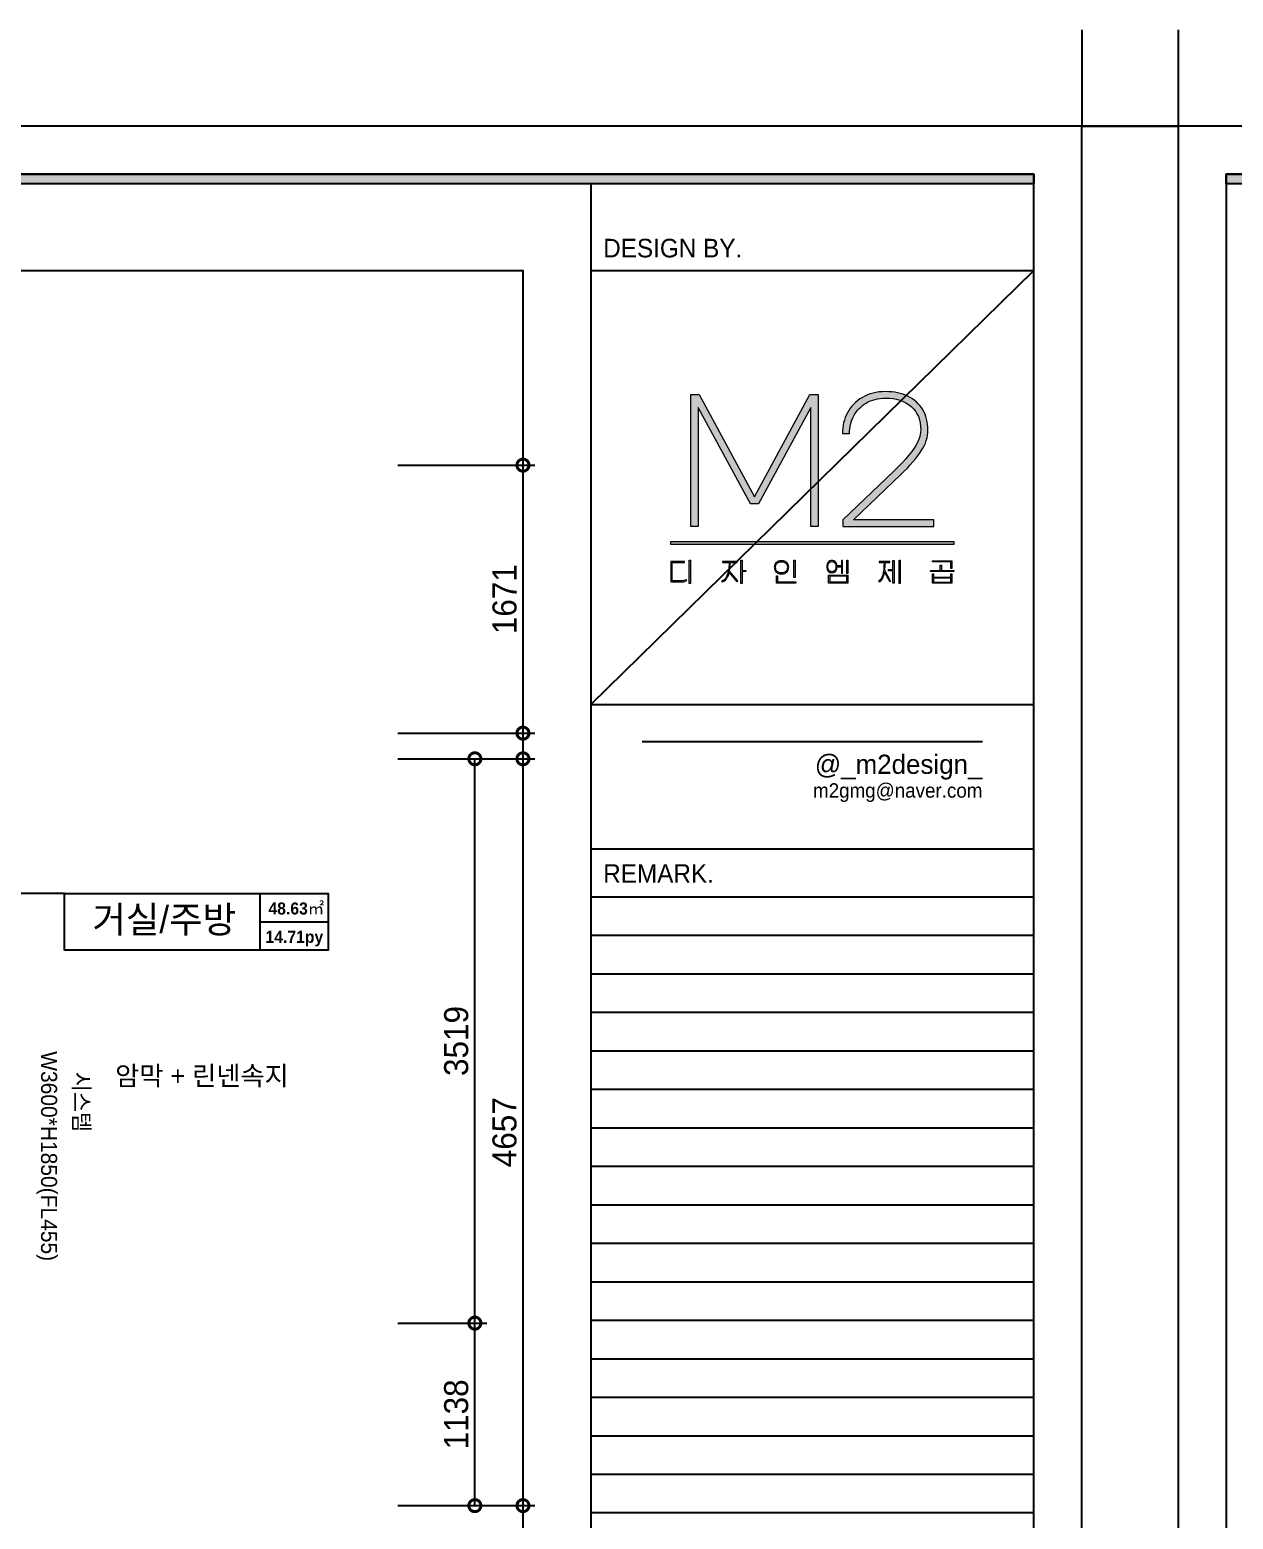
# Model space of a CAD drawing. Header units: millimetres. Extents: x 346859 to 753976, y -86090 to 5333.
# Drawn here: x 416137 to 423642, y -18817 to -9529 of the extents above; entities that cross this region are included whole.
import ezdxf
from ezdxf.enums import TextEntityAlignment as Align

# ---------------------------------------------------------------- set-up
doc = ezdxf.new("R2010")
doc.units = ezdxf.units.MM
doc.header["$LTSCALE"] = 60
for name, color, linetype in [('0-ELC TEXT', 7, 'Continuous'), ('03-TEXT', 3, 'Continuous'), ('07-DIM WAL', 5, 'Continuous'), ('3.기호.계단선', 30, 'Continuous'), ('_U+B808_U+C774_U+C5B4 2', 7, 'Continuous'), ('FORM(YOURNAME)-1', 1, 'Continuous'), ('FORM(YOURNAME)-11', 1, 'Continuous'), ('설비', 140, 'Continuous')]:
    doc.layers.add(name, color=color, linetype=linetype)
doc.styles.add('YOURNAME', font='HY울릉도M.TTF')
doc.styles.add('넥슨고딕', font='NEXONLv1GothicBold.ttf')
doc.styles.add('스타일1', font='HY울릉도M.TTF')
doc.styles.add('코레일둥고', font='Korail_Round_Gothic_Medium.ttf')
doc.dimstyles.new('60', dxfattribs={"dimscale": 60, "dimtxt": 2.5, "dimasz": 2.5, "dimexe": 1.25, "dimexo": 2, "dimtad": 1, "dimdec": 0, "dimtxsty": '스타일1', "dimblk": 'DOTSMALL', "dimcen": 2.5, "dimclrd": 1, "dimclre": 1, "dimclrt": 2, "dimadec": 0, "dimazin": 0, "dimtfac": 1, "dimtdec": 0, "dimtix": 1, "dimtmove": 0, "dimatfit": 3, "dimldrblk": 'DOTSMALL', "dimfxl": 1.25, "dimarcsym": 0})

# ---------------------------------------------------------------- blocks, each defined once
blk = doc.blocks.new('block 34')
at = {"layer": '_U+B808_U+C774_U+C5B4 2'}
h = blk.add_hatch(color=35, dxfattribs=at)
h.dxf.hatch_style = 2
edge = h.paths.add_edge_path()
edge.add_spline(control_points=[(704.68, -105.78), (705.57, -106.21), (706.25, -106.83), (706.73, -107.63), (707.21, -108.43), (707.45, -109.38), (707.45, -110.46), (707.45, -111.43), (707.14, -112.39), (706.53, -113.34), (705.92, -114.29), (704.98, -115.38), (703.7, -116.62), (703.7, -116.62), (697.12, -122.91), (697.12, -122.91), (697.12, -122.91), (708.26, -122.91), (708.26, -122.91), (708.26, -122.91), (708.26, -123.82), (708.26, -123.82), (708.26, -123.82), (695.66, -123.82), (695.66, -123.82), (695.66, -123.82), (695.66, -122.91), (695.66, -122.91), (695.66, -122.91), (702.73, -116.15), (702.73, -116.15), (703.99, -114.93), (704.93, -113.86), (705.54, -112.95), (706.15, -112.03), (706.45, -111.2), (706.45, -110.46), (706.45, -109.07), (706.01, -107.98), (705.12, -107.2), (704.23, -106.42), (703.05, -106.03), (701.57, -106.03), (700.53, -106.03), (699.64, -106.26), (698.89, -106.71), (698.15, -107.15), (697.57, -107.75), (697.18, -108.5), (696.79, -109.25), (696.59, -110.06), (696.59, -110.94), (696.59, -110.94), (695.59, -110.94), (695.59, -110.94), (695.59, -109.89), (695.83, -108.93), (696.3, -108.05), (696.77, -107.17), (697.46, -106.46), (698.36, -105.93), (699.26, -105.4), (700.33, -105.13), (701.57, -105.13), (702.76, -105.13), (703.79, -105.35), (704.68, -105.78)], knot_values=[0, 0, 0, 0, 1, 1, 1, 2, 2, 2, 3, 3, 3, 4, 4, 4, 5, 5, 5, 6, 6, 6, 7, 7, 7, 8, 8, 8, 9, 9, 9, 10, 10, 10, 11, 11, 11, 12, 12, 12, 13, 13, 13, 14, 14, 14, 15, 15, 15, 16, 16, 16, 17, 17, 17, 18, 18, 18, 19, 19, 19, 20, 20, 20, 21, 21, 21, 22, 22, 22, 22], degree=3, periodic=0)
h = blk.add_hatch(color=35, dxfattribs=at)
h.dxf.hatch_style = 2
h.paths.add_polyline_path([(674.6, -105.53), (675.73, -105.53), (683.42, -119.69), (691.1, -105.53), (692.22, -105.53), (692.22, -123.82), (691.22, -123.82), (691.22, -107.31), (683.97, -120.67), (682.84, -120.67), (675.59, -107.31), (675.59, -123.82), (674.6, -123.82)])
at = {"layer": '_U+B808_U+C774_U+C5B4 2', "lineweight": 0}
blk.add_lwpolyline([(674.6, -105.53), (675.73, -105.53), (683.42, -119.69), (691.1, -105.53), (692.22, -105.53), (692.22, -123.82), (691.22, -123.82), (691.22, -107.31), (683.97, -120.67), (682.84, -120.67), (675.59, -107.31), (675.59, -123.82), (674.6, -123.82), (674.6, -105.53)], dxfattribs=at)
blk.add_open_spline([(704.68, -105.78), (705.57, -106.21), (706.25, -106.83), (706.73, -107.63), (707.21, -108.43), (707.45, -109.38), (707.45, -110.46), (707.45, -111.43), (707.14, -112.39), (706.53, -113.34), (705.92, -114.29), (704.98, -115.38), (703.7, -116.62), (703.7, -116.62), (697.12, -122.91), (697.12, -122.91), (697.12, -122.91), (708.26, -122.91), (708.26, -122.91), (708.26, -122.91), (708.26, -123.82), (708.26, -123.82), (708.26, -123.82), (695.66, -123.82), (695.66, -123.82), (695.66, -123.82), (695.66, -122.91), (695.66, -122.91), (695.66, -122.91), (702.73, -116.15), (702.73, -116.15), (703.99, -114.93), (704.93, -113.86), (705.54, -112.95), (706.15, -112.03), (706.45, -111.2), (706.45, -110.46), (706.45, -109.07), (706.01, -107.98), (705.12, -107.2), (704.23, -106.42), (703.05, -106.03), (701.57, -106.03), (700.53, -106.03), (699.64, -106.26), (698.89, -106.71), (698.15, -107.15), (697.57, -107.75), (697.18, -108.5), (696.79, -109.25), (696.59, -110.06), (696.59, -110.94), (696.59, -110.94), (695.59, -110.94), (695.59, -110.94), (695.59, -109.89), (695.83, -108.93), (696.3, -108.05), (696.77, -107.17), (697.46, -106.46), (698.36, -105.93), (699.26, -105.4), (700.33, -105.13), (701.57, -105.13), (702.76, -105.13), (703.79, -105.35), (704.68, -105.78)], degree=3, knots=[0, 0, 0, 0, 1, 1, 1, 2, 2, 2, 3, 3, 3, 4, 4, 4, 5, 5, 5, 6, 6, 6, 7, 7, 7, 8, 8, 8, 9, 9, 9, 10, 10, 10, 11, 11, 11, 12, 12, 12, 13, 13, 13, 14, 14, 14, 15, 15, 15, 16, 16, 16, 17, 17, 17, 18, 18, 18, 19, 19, 19, 20, 20, 20, 21, 21, 21, 22, 22, 22, 22], dxfattribs=at)
blk = doc.blocks.new('block 35')
at = {"layer": '_U+B808_U+C774_U+C5B4 2'}
h = blk.add_hatch(color=35, dxfattribs=at)
h.dxf.hatch_style = 2
edge = h.paths.add_edge_path()
edge.add_spline(control_points=[(673.72, -128.8), (673.72, -128.8), (672, -128.8), (672, -128.8), (672, -128.8), (672, -131.36), (672, -131.36), (672, -131.36), (673.14, -131.36), (673.14, -131.36), (673.29, -131.36), (673.44, -131.34), (673.6, -131.31), (673.75, -131.28), (673.88, -131.24), (673.98, -131.2), (673.98, -131.2), (673.98, -131.35), (673.98, -131.35), (673.88, -131.4), (673.75, -131.44), (673.6, -131.47), (673.45, -131.49), (673.3, -131.51), (673.14, -131.51), (673.14, -131.51), (671.83, -131.51), (671.83, -131.51), (671.83, -131.51), (671.83, -128.65), (671.83, -128.65), (671.83, -128.65), (673.72, -128.65), (673.72, -128.65), (673.72, -128.65), (673.72, -128.8), (673.72, -128.8)], knot_values=[0, 0, 0, 0, 1, 1, 1, 2, 2, 2, 3, 3, 3, 4, 4, 4, 5, 5, 5, 6, 6, 6, 7, 7, 7, 8, 8, 8, 9, 9, 9, 10, 10, 10, 11, 11, 11, 12, 12, 12, 12], degree=3, periodic=0)
h.paths.add_polyline_path([(674.54, -131.73), (674.38, -131.74), (674.38, -128.5), (674.54, -128.5)])
h = blk.add_hatch(color=35, dxfattribs=at)
h.dxf.hatch_style = 2
edge = h.paths.add_edge_path()
edge.add_spline(control_points=[(679.96, -130.01), (679.96, -130.01), (681.09, -131.37), (681.09, -131.37), (681.09, -131.37), (680.96, -131.47), (680.96, -131.47), (680.96, -131.47), (679.92, -130.19), (679.92, -130.19), (679.82, -130.57), (679.69, -130.87), (679.52, -131.09), (679.35, -131.32), (679.14, -131.46), (678.9, -131.51), (678.9, -131.51), (678.9, -131.36), (678.9, -131.36), (679.11, -131.3), (679.3, -131.16), (679.45, -130.93), (679.6, -130.7), (679.71, -130.39), (679.79, -130.03), (679.86, -129.66), (679.91, -129.25), (679.91, -128.8), (679.91, -128.8), (678.97, -128.8), (678.97, -128.8), (678.97, -128.8), (678.97, -128.65), (678.97, -128.65), (678.97, -128.65), (681, -128.65), (681, -128.65), (681, -128.65), (681, -128.8), (681, -128.8), (681, -128.8), (680.07, -128.8), (680.07, -128.8), (680.06, -129.26), (680.03, -129.66), (679.96, -130.01)], knot_values=[0, 0, 0, 0, 1, 1, 1, 2, 2, 2, 3, 3, 3, 4, 4, 4, 5, 5, 5, 6, 6, 6, 7, 7, 7, 8, 8, 8, 9, 9, 9, 10, 10, 10, 11, 11, 11, 12, 12, 12, 13, 13, 13, 14, 14, 14, 15, 15, 15, 15], degree=3, periodic=0)
h.paths.add_polyline_path([(682.21, -130.06), (681.69, -130.06), (681.69, -131.73), (681.54, -131.73), (681.54, -128.5), (681.69, -128.5), (681.69, -129.92), (682.21, -129.92)])
h = blk.add_hatch(color=35, dxfattribs=at)
h.dxf.hatch_style = 2
edge = h.paths.add_edge_path()
edge.add_spline(control_points=[(687.69, -128.68), (687.84, -128.76), (687.95, -128.87), (688.03, -129.01), (688.11, -129.15), (688.15, -129.3), (688.15, -129.47), (688.15, -129.64), (688.11, -129.8), (688.03, -129.94), (687.95, -130.08), (687.84, -130.19), (687.69, -130.27), (687.54, -130.35), (687.36, -130.39), (687.15, -130.39), (686.95, -130.39), (686.77, -130.35), (686.62, -130.27), (686.47, -130.19), (686.36, -130.08), (686.28, -129.94), (686.2, -129.8), (686.16, -129.64), (686.16, -129.47), (686.16, -129.3), (686.2, -129.15), (686.28, -129.01), (686.36, -128.87), (686.47, -128.76), (686.62, -128.68), (686.77, -128.6), (686.95, -128.56), (687.15, -128.56), (687.36, -128.56), (687.54, -128.6), (687.69, -128.68)], knot_values=[0, 0, 0, 0, 1, 1, 1, 2, 2, 2, 3, 3, 3, 4, 4, 4, 5, 5, 5, 6, 6, 6, 7, 7, 7, 8, 8, 8, 9, 9, 9, 10, 10, 10, 11, 11, 11, 12, 12, 12, 12], degree=3, periodic=0)
edge = h.paths.add_edge_path()
edge.add_spline(control_points=[(686.72, -128.79), (686.59, -128.86), (686.49, -128.95), (686.43, -129.07), (686.36, -129.18), (686.32, -129.32), (686.32, -129.47), (686.32, -129.63), (686.36, -129.76), (686.43, -129.88), (686.49, -130), (686.59, -130.09), (686.72, -130.15), (686.84, -130.22), (686.99, -130.25), (687.15, -130.25), (687.32, -130.25), (687.46, -130.22), (687.59, -130.15), (687.72, -130.09), (687.81, -130), (687.88, -129.88), (687.95, -129.76), (687.98, -129.63), (687.98, -129.47), (687.98, -129.32), (687.95, -129.18), (687.88, -129.07), (687.81, -128.95), (687.72, -128.86), (687.59, -128.79), (687.46, -128.73), (687.32, -128.7), (687.15, -128.7), (686.99, -128.7), (686.84, -128.73), (686.72, -128.79)], knot_values=[0, 0, 0, 0, 1, 1, 1, 2, 2, 2, 3, 3, 3, 4, 4, 4, 5, 5, 5, 6, 6, 6, 7, 7, 7, 8, 8, 8, 9, 9, 9, 10, 10, 10, 11, 11, 11, 12, 12, 12, 12], degree=3, periodic=0)
h.paths.add_polyline_path([(686.6, -131.51), (689.15, -131.51), (689.15, -131.66), (686.44, -131.66), (686.44, -130.66), (686.6, -130.66)])
h.paths.add_polyline_path([(689.03, -130.91), (688.87, -130.91), (688.87, -128.5), (689.03, -128.5)])
h = blk.add_hatch(color=35, dxfattribs=at)
h.dxf.hatch_style = 2
edge = h.paths.add_edge_path()
edge.add_spline(control_points=[(694.67, -130), (694.55, -130.16), (694.37, -130.23), (694.14, -130.23), (693.91, -130.23), (693.73, -130.16), (693.61, -130), (693.48, -129.84), (693.42, -129.64), (693.42, -129.39), (693.42, -129.14), (693.48, -128.94), (693.61, -128.78), (693.73, -128.62), (693.91, -128.54), (694.14, -128.54), (694.35, -128.54), (694.51, -128.61), (694.63, -128.74), (694.75, -128.87), (694.83, -129.04), (694.85, -129.25), (694.85, -129.25), (695.45, -129.25), (695.45, -129.25), (695.45, -129.25), (695.45, -128.52), (695.45, -128.52), (695.45, -128.52), (695.61, -128.52), (695.61, -128.52), (695.61, -128.52), (695.61, -130.29), (695.61, -130.29), (695.61, -130.29), (695.45, -130.29), (695.45, -130.29), (695.45, -130.29), (695.45, -129.4), (695.45, -129.4), (695.45, -129.4), (694.86, -129.4), (694.86, -129.4), (694.85, -129.64), (694.79, -129.85), (694.67, -130)], knot_values=[0, 0, 0, 0, 1, 1, 1, 2, 2, 2, 3, 3, 3, 4, 4, 4, 5, 5, 5, 6, 6, 6, 7, 7, 7, 8, 8, 8, 9, 9, 9, 10, 10, 10, 11, 11, 11, 12, 12, 12, 13, 13, 13, 14, 14, 14, 15, 15, 15, 15], degree=3, periodic=0)
edge = h.paths.add_edge_path()
edge.add_spline(control_points=[(693.73, -129.9), (693.83, -130.03), (693.97, -130.09), (694.14, -130.09), (694.31, -130.09), (694.45, -130.03), (694.55, -129.9), (694.65, -129.78), (694.7, -129.61), (694.7, -129.39), (694.7, -129.17), (694.65, -129), (694.55, -128.87), (694.45, -128.75), (694.31, -128.69), (694.14, -128.69), (693.97, -128.69), (693.83, -128.75), (693.73, -128.87), (693.63, -129), (693.58, -129.17), (693.58, -129.39), (693.58, -129.61), (693.63, -129.78), (693.73, -129.9)], knot_values=[0, 0, 0, 0, 1, 1, 1, 2, 2, 2, 3, 3, 3, 4, 4, 4, 5, 5, 5, 6, 6, 6, 7, 7, 7, 8, 8, 8, 8], degree=3, periodic=0)
h.paths.add_polyline_path([(693.69, -130.55), (696.36, -130.55), (696.36, -131.66), (693.69, -131.66)])
h.paths.add_polyline_path([(693.85, -131.51), (696.2, -131.51), (696.2, -130.7), (693.85, -130.7)])
h.paths.add_polyline_path([(696.36, -128.5), (696.36, -130.32), (696.2, -130.32), (696.2, -128.5)])
h = blk.add_hatch(color=35, dxfattribs=at)
h.dxf.hatch_style = 2
edge = h.paths.add_edge_path()
edge.add_spline(control_points=[(701.46, -129.93), (701.46, -129.93), (702.28, -131.39), (702.28, -131.39), (702.28, -131.39), (702.15, -131.47), (702.15, -131.47), (702.15, -131.47), (701.43, -130.17), (701.43, -130.17), (701.3, -130.94), (701.03, -131.39), (700.63, -131.51), (700.63, -131.51), (700.63, -131.35), (700.63, -131.35), (700.88, -131.26), (701.06, -130.99), (701.18, -130.55), (701.3, -130.1), (701.37, -129.52), (701.37, -128.8), (701.37, -128.8), (700.67, -128.8), (700.67, -128.8), (700.67, -128.8), (700.67, -128.65), (700.67, -128.65), (700.67, -128.65), (702.19, -128.65), (702.19, -128.65), (702.19, -128.65), (702.19, -128.8), (702.19, -128.8), (702.19, -128.8), (701.53, -128.8), (701.53, -128.8), (701.52, -129.25), (701.5, -129.63), (701.46, -129.93)], knot_values=[0, 0, 0, 0, 1, 1, 1, 2, 2, 2, 3, 3, 3, 4, 4, 4, 5, 5, 5, 6, 6, 6, 7, 7, 7, 8, 8, 8, 9, 9, 9, 10, 10, 10, 11, 11, 11, 12, 12, 12, 13, 13, 13, 13], degree=3, periodic=0)
h.paths.add_polyline_path([(702.59, -128.52), (702.75, -128.52), (702.75, -131.68), (702.59, -131.68), (702.59, -129.95), (702, -129.95), (702, -129.8), (702.59, -129.8)])
h.paths.add_polyline_path([(703.61, -128.5), (703.61, -131.73), (703.45, -131.73), (703.45, -128.5)])
h = blk.add_hatch(color=35, dxfattribs=at)
h.dxf.hatch_style = 2
h.paths.add_polyline_path([(711.02, -129.93), (711.02, -130.07), (707.82, -130.07), (707.82, -129.93), (709.16, -129.93), (709.16, -129.2), (709.32, -129.2), (709.32, -129.93)])
h.paths.add_polyline_path([(710.61, -128.72), (708.07, -128.72), (708.07, -128.57), (710.77, -128.57), (710.77, -129.64), (710.61, -129.64)])
h.paths.add_polyline_path([(710.61, -130.36), (710.77, -130.36), (710.77, -131.66), (708.08, -131.66), (708.08, -130.36), (708.24, -130.36), (708.24, -130.83), (710.61, -130.83)])
h.paths.add_polyline_path([(710.61, -131.52), (710.61, -130.97), (708.24, -130.97), (708.24, -131.52)])
at = {"layer": '_U+B808_U+C774_U+C5B4 2', "lineweight": 0}
for points in [[(674.54, -131.73), (674.38, -131.74), (674.38, -128.5), (674.54, -128.5), (674.54, -131.73)], [(682.21, -130.06), (681.69, -130.06), (681.69, -131.73), (681.54, -131.73), (681.54, -128.5), (681.69, -128.5), (681.69, -129.92), (682.21, -129.92), (682.21, -130.06)], [(689.03, -130.91), (688.87, -130.91), (688.87, -128.5), (689.03, -128.5), (689.03, -130.91)], [(696.36, -128.5), (696.36, -130.32), (696.2, -130.32), (696.2, -128.5), (696.36, -128.5)], [(702.59, -128.52), (702.75, -128.52), (702.75, -131.68), (702.59, -131.68), (702.59, -129.95), (702, -129.95), (702, -129.8), (702.59, -129.8), (702.59, -128.52)], [(703.61, -128.5), (703.61, -131.73), (703.45, -131.73), (703.45, -128.5), (703.61, -128.5)], [(711.02, -129.93), (711.02, -130.07), (707.82, -130.07), (707.82, -129.93), (709.16, -129.93), (709.16, -129.2), (709.32, -129.2), (709.32, -129.93), (711.02, -129.93)], [(710.61, -128.72), (708.07, -128.72), (708.07, -128.57), (710.77, -128.57), (710.77, -129.64), (710.61, -129.64), (710.61, -128.72)], [(686.6, -131.51), (689.15, -131.51), (689.15, -131.66), (686.44, -131.66), (686.44, -130.66), (686.6, -130.66), (686.6, -131.51)], [(693.69, -130.55), (696.36, -130.55), (696.36, -131.66), (693.69, -131.66), (693.69, -130.55)], [(693.85, -131.51), (696.2, -131.51), (696.2, -130.7), (693.85, -130.7), (693.85, -131.51)], [(710.61, -130.36), (710.77, -130.36), (710.77, -131.66), (708.08, -131.66), (708.08, -130.36), (708.24, -130.36), (708.24, -130.83), (710.61, -130.83), (710.61, -130.36)], [(710.61, -131.52), (710.61, -130.97), (708.24, -130.97), (708.24, -131.52), (710.61, -131.52)]]:
    blk.add_lwpolyline(points, dxfattribs=at)
for points, knots in [([(673.72, -128.8), (673.72, -128.8), (672, -128.8), (672, -128.8), (672, -128.8), (672, -131.36), (672, -131.36), (672, -131.36), (673.14, -131.36), (673.14, -131.36), (673.29, -131.36), (673.44, -131.34), (673.6, -131.31), (673.75, -131.28), (673.88, -131.24), (673.98, -131.2), (673.98, -131.2), (673.98, -131.35), (673.98, -131.35), (673.88, -131.4), (673.75, -131.44), (673.6, -131.47), (673.45, -131.49), (673.3, -131.51), (673.14, -131.51), (673.14, -131.51), (671.83, -131.51), (671.83, -131.51), (671.83, -131.51), (671.83, -128.65), (671.83, -128.65), (671.83, -128.65), (673.72, -128.65), (673.72, -128.65), (673.72, -128.65), (673.72, -128.8), (673.72, -128.8)], [0, 0, 0, 0, 1, 1, 1, 2, 2, 2, 3, 3, 3, 4, 4, 4, 5, 5, 5, 6, 6, 6, 7, 7, 7, 8, 8, 8, 9, 9, 9, 10, 10, 10, 11, 11, 11, 12, 12, 12, 12]), ([(679.96, -130.01), (679.96, -130.01), (681.09, -131.37), (681.09, -131.37), (681.09, -131.37), (680.96, -131.47), (680.96, -131.47), (680.96, -131.47), (679.92, -130.19), (679.92, -130.19), (679.82, -130.57), (679.69, -130.87), (679.52, -131.09), (679.35, -131.32), (679.14, -131.46), (678.9, -131.51), (678.9, -131.51), (678.9, -131.36), (678.9, -131.36), (679.11, -131.3), (679.3, -131.16), (679.45, -130.93), (679.6, -130.7), (679.71, -130.39), (679.79, -130.03), (679.86, -129.66), (679.91, -129.25), (679.91, -128.8), (679.91, -128.8), (678.97, -128.8), (678.97, -128.8), (678.97, -128.8), (678.97, -128.65), (678.97, -128.65), (678.97, -128.65), (681, -128.65), (681, -128.65), (681, -128.65), (681, -128.8), (681, -128.8), (681, -128.8), (680.07, -128.8), (680.07, -128.8), (680.06, -129.26), (680.03, -129.66), (679.96, -130.01)], [0, 0, 0, 0, 1, 1, 1, 2, 2, 2, 3, 3, 3, 4, 4, 4, 5, 5, 5, 6, 6, 6, 7, 7, 7, 8, 8, 8, 9, 9, 9, 10, 10, 10, 11, 11, 11, 12, 12, 12, 13, 13, 13, 14, 14, 14, 15, 15, 15, 15]), ([(687.69, -128.68), (687.84, -128.76), (687.95, -128.87), (688.03, -129.01), (688.11, -129.15), (688.15, -129.3), (688.15, -129.47), (688.15, -129.64), (688.11, -129.8), (688.03, -129.94), (687.95, -130.08), (687.84, -130.19), (687.69, -130.27), (687.54, -130.35), (687.36, -130.39), (687.15, -130.39), (686.95, -130.39), (686.77, -130.35), (686.62, -130.27), (686.47, -130.19), (686.36, -130.08), (686.28, -129.94), (686.2, -129.8), (686.16, -129.64), (686.16, -129.47), (686.16, -129.3), (686.2, -129.15), (686.28, -129.01), (686.36, -128.87), (686.47, -128.76), (686.62, -128.68), (686.77, -128.6), (686.95, -128.56), (687.15, -128.56), (687.36, -128.56), (687.54, -128.6), (687.69, -128.68)], [0, 0, 0, 0, 1, 1, 1, 2, 2, 2, 3, 3, 3, 4, 4, 4, 5, 5, 5, 6, 6, 6, 7, 7, 7, 8, 8, 8, 9, 9, 9, 10, 10, 10, 11, 11, 11, 12, 12, 12, 12]), ([(686.72, -128.79), (686.59, -128.86), (686.49, -128.95), (686.43, -129.07), (686.36, -129.18), (686.32, -129.32), (686.32, -129.47), (686.32, -129.63), (686.36, -129.76), (686.43, -129.88), (686.49, -130), (686.59, -130.09), (686.72, -130.15), (686.84, -130.22), (686.99, -130.25), (687.15, -130.25), (687.32, -130.25), (687.46, -130.22), (687.59, -130.15), (687.72, -130.09), (687.81, -130), (687.88, -129.88), (687.95, -129.76), (687.98, -129.63), (687.98, -129.47), (687.98, -129.32), (687.95, -129.18), (687.88, -129.07), (687.81, -128.95), (687.72, -128.86), (687.59, -128.79), (687.46, -128.73), (687.32, -128.7), (687.15, -128.7), (686.99, -128.7), (686.84, -128.73), (686.72, -128.79)], [0, 0, 0, 0, 1, 1, 1, 2, 2, 2, 3, 3, 3, 4, 4, 4, 5, 5, 5, 6, 6, 6, 7, 7, 7, 8, 8, 8, 9, 9, 9, 10, 10, 10, 11, 11, 11, 12, 12, 12, 12]), ([(694.67, -130), (694.55, -130.16), (694.37, -130.23), (694.14, -130.23), (693.91, -130.23), (693.73, -130.16), (693.61, -130), (693.48, -129.84), (693.42, -129.64), (693.42, -129.39), (693.42, -129.14), (693.48, -128.94), (693.61, -128.78), (693.73, -128.62), (693.91, -128.54), (694.14, -128.54), (694.35, -128.54), (694.51, -128.61), (694.63, -128.74), (694.75, -128.87), (694.83, -129.04), (694.85, -129.25), (694.85, -129.25), (695.45, -129.25), (695.45, -129.25), (695.45, -129.25), (695.45, -128.52), (695.45, -128.52), (695.45, -128.52), (695.61, -128.52), (695.61, -128.52), (695.61, -128.52), (695.61, -130.29), (695.61, -130.29), (695.61, -130.29), (695.45, -130.29), (695.45, -130.29), (695.45, -130.29), (695.45, -129.4), (695.45, -129.4), (695.45, -129.4), (694.86, -129.4), (694.86, -129.4), (694.85, -129.64), (694.79, -129.85), (694.67, -130)], [0, 0, 0, 0, 1, 1, 1, 2, 2, 2, 3, 3, 3, 4, 4, 4, 5, 5, 5, 6, 6, 6, 7, 7, 7, 8, 8, 8, 9, 9, 9, 10, 10, 10, 11, 11, 11, 12, 12, 12, 13, 13, 13, 14, 14, 14, 15, 15, 15, 15]), ([(693.73, -129.9), (693.83, -130.03), (693.97, -130.09), (694.14, -130.09), (694.31, -130.09), (694.45, -130.03), (694.55, -129.9), (694.65, -129.78), (694.7, -129.61), (694.7, -129.39), (694.7, -129.17), (694.65, -129), (694.55, -128.87), (694.45, -128.75), (694.31, -128.69), (694.14, -128.69), (693.97, -128.69), (693.83, -128.75), (693.73, -128.87), (693.63, -129), (693.58, -129.17), (693.58, -129.39), (693.58, -129.61), (693.63, -129.78), (693.73, -129.9)], [0, 0, 0, 0, 1, 1, 1, 2, 2, 2, 3, 3, 3, 4, 4, 4, 5, 5, 5, 6, 6, 6, 7, 7, 7, 8, 8, 8, 8]), ([(701.46, -129.93), (701.46, -129.93), (702.28, -131.39), (702.28, -131.39), (702.28, -131.39), (702.15, -131.47), (702.15, -131.47), (702.15, -131.47), (701.43, -130.17), (701.43, -130.17), (701.3, -130.94), (701.03, -131.39), (700.63, -131.51), (700.63, -131.51), (700.63, -131.35), (700.63, -131.35), (700.88, -131.26), (701.06, -130.99), (701.18, -130.55), (701.3, -130.1), (701.37, -129.52), (701.37, -128.8), (701.37, -128.8), (700.67, -128.8), (700.67, -128.8), (700.67, -128.8), (700.67, -128.65), (700.67, -128.65), (700.67, -128.65), (702.19, -128.65), (702.19, -128.65), (702.19, -128.65), (702.19, -128.8), (702.19, -128.8), (702.19, -128.8), (701.53, -128.8), (701.53, -128.8), (701.52, -129.25), (701.5, -129.63), (701.46, -129.93)], [0, 0, 0, 0, 1, 1, 1, 2, 2, 2, 3, 3, 3, 4, 4, 4, 5, 5, 5, 6, 6, 6, 7, 7, 7, 8, 8, 8, 9, 9, 9, 10, 10, 10, 11, 11, 11, 12, 12, 12, 13, 13, 13, 13])]:
    blk.add_open_spline(points, degree=3, knots=knots, dxfattribs=at)
blk = doc.blocks.new('block 33')
at = {"layer": '_U+B808_U+C774_U+C5B4 2'}
for name in ['block 34', 'block 35']:
    blk.add_blockref(name, (0, 0), dxfattribs=at)
blk = doc.blocks.new('block 32')
at = {"layer": '_U+B808_U+C774_U+C5B4 2'}
h = blk.add_hatch(color=35, dxfattribs=at)
h.dxf.hatch_style = 2
h.paths.add_polyline_path([(711.02, -126.32), (671.83, -126.32), (671.83, -125.91), (711.02, -125.91)])
at = {"layer": '_U+B808_U+C774_U+C5B4 2', "lineweight": 0}
blk.add_lwpolyline([(711.02, -126.32), (671.83, -126.32), (671.83, -125.91), (711.02, -125.91), (711.02, -126.32)], dxfattribs=at)
at = {"layer": '_U+B808_U+C774_U+C5B4 2'}
blk.add_blockref('block 33', (0, 0), dxfattribs=at)
blk = doc.blocks.new('FORM-ELEVATION')
at = {"layer": 'FORM(YOURNAME)-11'}
h = blk.add_hatch(color=256, dxfattribs=at)
h.dxf.hatch_style = 1
h.paths.add_polyline_path([(-10309, 35708), (71691, 35708), (71691, 35508), (-10309, 35508)])
h.paths.add_polyline_path([(-10309, -21492), (71691, -21492), (71691, -21692), (-10309, -21692)])
at = {"layer": 'Defpoints', "color": 158}
for p, q in [((62481, 35508), (62481, -21492)), ((62481, 33708), (71691, 33708)), ((62481, 24686), (71691, 33708)), ((62481, 24686), (71691, 24686)), ((62481, 20686), (71691, 20686)), ((62481, 19886), (71691, 19886)), ((62481, 19086), (71691, 19086)), ((62481, 18286), (71691, 18286)), ((62481, 17486), (71691, 17486)), ((62481, 16686), (71691, 16686)), ((62481, 15886), (71691, 15886)), ((62481, 15086), (71691, 15086)), ((62481, 14286), (71691, 14286)), ((62481, 13486), (71691, 13486)), ((62481, 12686), (71691, 12686)), ((62481, 11886), (71691, 11886)), ((62481, 11086), (71691, 11086)), ((62481, 10286), (71691, 10286)), ((62481, 9486), (71691, 9486)), ((62481, 8686), (71691, 8686)), ((62481, 7886), (71691, 7886))]:
    blk.add_line(p, q, dxfattribs=at)
at = {"layer": 'Defpoints', "color": 1}
for points in [[(-11309, 38708), (-11309, 36708), (-13309, 36708)], [(72691, 38708), (72691, 36708), (74691, 36708)]]:
    blk.add_lwpolyline(points, dxfattribs=at)
at = {"layer": 'Defpoints', "color": 158}
for points in [[(-10309, -21692), (71691, -21692), (71691, 35708), (-10309, 35708)], [(-8309, 33708), (61071, 33708), (61071, -19692), (-8309, -19692)]]:
    blk.add_lwpolyline(points, close=True, dxfattribs=at)
at = {"layer": 'FORM(YOURNAME)-11', "color": 251}
blk.add_line((63550, 23916), (70622, 23916), dxfattribs=at)
at = {"layer": 'FORM(YOURNAME)-11', "color": 14}
blk.add_line((62481, 21686), (71691, 21686), dxfattribs=at)
at = {"layer": 'FORM(YOURNAME)-11', "color": 250}
blk.add_lwpolyline([(-11309, -22692), (72691, -22692), (72691, 36708), (-11309, 36708)], close=True, dxfattribs=at)
at = {"layer": 'FORM(YOURNAME)-11'}
blk.add_lwpolyline([(-10309, 35708), (71691, 35708), (71691, 35508), (-10309, 35508)], close=True, dxfattribs=at)
at = {"layer": '_U+B808_U+C774_U+C5B4 2', "xscale": 150, "yscale": 150, "zscale": 150}
blk.add_blockref('block 32', (-36628, 46957), dxfattribs=at)
at = {"layer": 'FORM(YOURNAME)-11', "color": 14, "style": 'YOURNAME'}
for s, p in [('DESIGN BY.', (62739, 34170)), ('REMARK.', (62739, 21172))]:
    blk.add_text(s, height=386.1, dxfattribs=at).set_placement(p, align=Align.MIDDLE_LEFT)
for s, height, width, p in [('@_m2design_', 400, 1.03, (70622, 23242)), ('m2gmg@naver.com', 300, 0.995, (70622, 22747))]:
    blk.add_text(s, height=height, dxfattribs=dict(at, width=width)).set_placement(p, align=Align.RIGHT)
at = {"layer": 'FORM(YOURNAME)-11', "color": 3, "style": 'YOURNAME'}
for tag, height, p in [('1', 450, (71041, -1219)), ('2', 450, (71041, -1863)), ('3', 450, (71041, -3150)), ('4', 450, (71041, -5081)), ('5', 515, (71041, -7398)), ('6', 515, (71041, -9650)), ('7', 515, (71041, -11903)), ('8', 515, (71041, -14155)), ('9', 515, (71041, -16408)), ('10', 515, (66791, -18596)), ('11', 515, (71041, -18660)), ('12', 515, (66791, -20848)), ('13', 515, (71041, -20848))]:
    blk.add_attdef(tag, text='', height=height, dxfattribs=at).set_placement(p, align=Align.MIDDLE_RIGHT)
blk = doc.blocks.new('VUSAUSEH')
at = {"layer": '0-ELC TEXT', "style": '코레일둥고'}
blk.add_text('W3600*H1850(FL455)', height=100, rotation=270, dxfattribs=at).set_placement((416207.6, 41278.9))
blk = doc.blocks.new('_DotSmall')
at = {"color": 0, "linetype": 'ByBlock', "const_width": 0.5}
blk.add_lwpolyline([(-0.0625, 0, 1), (0.0625, 0, 1)], format="xyb", close=True, dxfattribs=at)
blk = doc.blocks.new('*D205')
at = {"layer": '07-DIM WAL', "color": 1, "lineweight": -2, "transparency": 16777216}
for p, q in [((418432.7, -14075.4), (419287.7, -14075.4)), ((419212.7, -14075.4), (419212.7, -18732.4)), ((418432.7, -18732.4), (419287.7, -18732.4))]:
    blk.add_line(p, q, dxfattribs=at)
at = {"layer": 'Defpoints', "color": 0, "transparency": 16777216}
for p in [(418312.7, -14075.4), (418312.7, -18732.4), (419212.7, -18732.4)]:
    blk.add_point(p, dxfattribs=at)
at = {"layer": '07-DIM WAL', "color": 1, "lineweight": -2, "transparency": 16777216, "xscale": 150, "yscale": 150, "zscale": 150}
for p, rotation in [((419212.7, -14075.4), 90), ((419212.7, -18732.4), 270)]:
    blk.add_blockref('_DotSmall', p, dxfattribs=dict(at, rotation=rotation))
at = {"layer": '07-DIM WAL', "color": 2, "transparency": 16777216, "insert": (419098.4, -16403.9), "char_height": 150, "attachment_point": 5, "rotation": 90, "style": '스타일1'}
blk.add_mtext('4657', dxfattribs=at)
blk = doc.blocks.new('*D206')
at = {"layer": '07-DIM WAL', "color": 1, "lineweight": -2, "transparency": 16777216}
for p, q in [((418432.7, -17594.4), (418987.7, -17594.4)), ((418912.7, -18732.4), (418912.7, -17594.4)), ((418432.7, -18732.4), (418987.7, -18732.4))]:
    blk.add_line(p, q, dxfattribs=at)
at = {"layer": 'Defpoints', "color": 0, "transparency": 16777216}
for p in [(418312.7, -17594.4), (418912.7, -17594.4), (418312.7, -18732.4)]:
    blk.add_point(p, dxfattribs=at)
at = {"layer": '07-DIM WAL', "color": 1, "lineweight": -2, "transparency": 16777216, "xscale": 150, "yscale": 150, "zscale": 150}
for p, rotation in [((418912.7, -17594.4), 90), ((418912.7, -18732.4), 270)]:
    blk.add_blockref('_DotSmall', p, dxfattribs=dict(at, rotation=rotation))
at = {"layer": '07-DIM WAL', "color": 2, "transparency": 16777216, "insert": (418797.1, -18163.4), "char_height": 150, "attachment_point": 5, "rotation": 90, "style": '스타일1'}
blk.add_mtext('1138', dxfattribs=at)
blk = doc.blocks.new('*D207')
at = {"layer": '07-DIM WAL', "color": 1, "lineweight": -2, "transparency": 16777216}
for p, q in [((418432.7, -14075.4), (418987.7, -14075.4)), ((418912.7, -17594.4), (418912.7, -14075.4)), ((418432.7, -17594.4), (418987.7, -17594.4))]:
    blk.add_line(p, q, dxfattribs=at)
at = {"layer": 'Defpoints', "color": 0, "transparency": 16777216}
for p in [(418312.7, -14075.4), (418912.7, -14075.4), (418312.7, -17594.4)]:
    blk.add_point(p, dxfattribs=at)
at = {"layer": '07-DIM WAL', "color": 1, "lineweight": -2, "transparency": 16777216, "xscale": 150, "yscale": 150, "zscale": 150}
for p, rotation in [((418912.7, -14075.4), 90), ((418912.7, -17594.4), 270)]:
    blk.add_blockref('_DotSmall', p, dxfattribs=dict(at, rotation=rotation))
at = {"layer": '07-DIM WAL', "color": 2, "transparency": 16777216, "insert": (418797.1, -15834.9), "char_height": 150, "attachment_point": 5, "rotation": 90, "style": '스타일1'}
blk.add_mtext('3519', dxfattribs=at)
blk = doc.blocks.new('*D208')
at = {"layer": '07-DIM WAL', "color": 1, "lineweight": -2, "transparency": 16777216}
for p, q in [((418432.7, -12244.4), (419287.7, -12244.4)), ((419212.7, -12244.4), (419212.7, -13915.4)), ((418432.7, -13915.4), (419287.7, -13915.4))]:
    blk.add_line(p, q, dxfattribs=at)
at = {"layer": 'Defpoints', "color": 0, "transparency": 16777216}
for p in [(418312.7, -12244.4), (418312.7, -13915.4), (419212.7, -13915.4)]:
    blk.add_point(p, dxfattribs=at)
at = {"layer": '07-DIM WAL', "color": 1, "lineweight": -2, "transparency": 16777216, "xscale": 150, "yscale": 150, "zscale": 150}
for p, rotation in [((419212.7, -12244.4), 90), ((419212.7, -13915.4), 270)]:
    blk.add_blockref('_DotSmall', p, dxfattribs=dict(at, rotation=rotation))
at = {"layer": '07-DIM WAL', "color": 2, "transparency": 16777216, "insert": (419098.6, -13079.9), "char_height": 150, "attachment_point": 5, "rotation": 90, "style": '스타일1'}
blk.add_mtext('1671', dxfattribs=at)

msp = doc.modelspace()

# ---------------------------------------------------------------- linework, layer by layer
at = {"layer": '0-ELC TEXT'}
for p, q in [((416353.9, -14914.4), (415309.2, -14914.4)), ((417573.9, -15268.1), (417573.9, -14914.4)), ((417573.9, -15091.2), (417998.6, -15091.2))]:
    msp.add_line(p, q, dxfattribs=at)
msp.add_lwpolyline([(416353.9, -14914.4), (417998.6, -14914.4), (417998.6, -15268.1), (416353.9, -15268.1)], close=True, dxfattribs=at)

# ---------------------------------------------------------------- block references
msp.add_blockref('VUSAUSEH', (0, -57177.6))
at = {"layer": 'FORM(YOURNAME)-1', "xscale": 0.3000000000000002, "yscale": 0.3000000000000002, "zscale": 0.3000000000000002}
for p in [(400891.3, -21141.9), (426691.3, -21141.9)]:
    msp.add_blockref('FORM-ELEVATION', p, dxfattribs=at)

# ---------------------------------------------------------------- texts
at = {"layer": '03-TEXT'}
for s, height, style, p in [('거실/주방', 166.67, '코레일둥고', (416975.7, -15160.7)), ('48.63㎡', 75, '넥슨고딕', (417799.5, -15046.2)), ('14.71py', 75, '넥슨고딕', (417787.1, -15223))]:
    msp.add_text(s, height=height, dxfattribs=dict(at, style=style)).set_placement(p, align=Align.CENTER)
at = {"layer": '3.기호.계단선', "style": '코레일둥고'}
msp.add_text('시스템', height=100, rotation=270, dxfattribs=at).set_placement((416410.1, -16026.8))
at = {"layer": '설비', "color": 140, "style": '코레일둥고'}
msp.add_text('암막 + 린넨속지', height=120, dxfattribs=at).set_placement((416669.8, -16112))

# ---------------------------------------------------------------- dimensions: what is measured, and where the dimension line sits
at = {"layer": '07-DIM WAL'}
for base, p1, p2, picture, middle in [((419212.7, -13915.4), (418312.7, -12244.4), (418312.7, -13915.4), '*D208', (419098.6, -13079.9)), ((418912.7, -14075.4), (418312.7, -17594.4), (418312.7, -14075.4), '*D207', (418797.1, -15834.9)), ((418912.7, -17594.4), (418312.7, -18732.4), (418312.7, -17594.4), '*D206', (418797.1, -18163.4))]:
    dim = msp.add_linear_dim(base=base, p1=p1, p2=p2, angle=90, dimstyle='60', dxfattribs=at)
    dim.commit()
    dim.dimension.update_dxf_attribs({"geometry": picture, "text_midpoint": middle})
dim = msp.add_linear_dim(base=(419212.7, -18732.4), p1=(418312.7, -14075.4), p2=(418312.7, -18732.4), angle=90, dimstyle='60', override={"dimtfill": 0}, dxfattribs=at)
dim.commit()
dim.dimension.update_dxf_attribs({"geometry": '*D205', "text_midpoint": (419098.4, -16403.9)})

doc.saveas('drawing.dxf')
